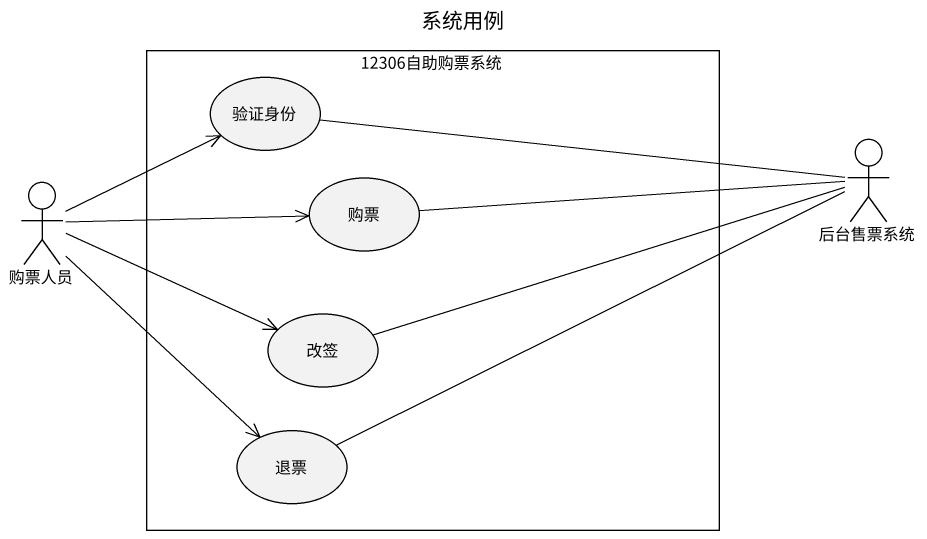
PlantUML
@startuml
title 系统用例
rectangle "12306自助购票系统" as r12306自助购票系统 {
  usecase 验证身份
  usecase 购票
  usecase 改签
  usecase 退票
}
actor 购票人员
actor 后台售票系统
验证身份 -right- 后台售票系统
购票人员 -up-> 验证身份
购票人员 -right-> 购票
购票人员 -right-> 改签
购票人员 --> 退票
购票 -right- 后台售票系统
改签 -right- 后台售票系统
退票 -right- 后台售票系统
@enduml
